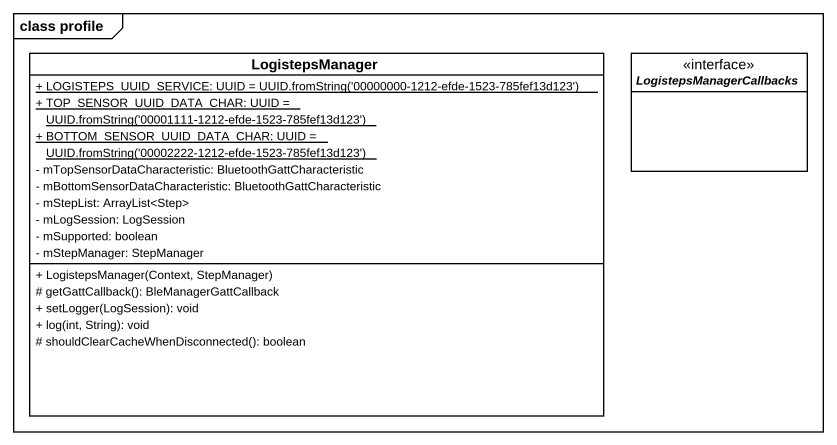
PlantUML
@startuml
mainframe class profile
hide circle
hide empty members
skinparam classAttributeIconSize 0
class LogistepsManager {
  {static} {field} + LOGISTEPS_UUID_SERVICE: UUID = UUID.fromString('00000000-1212-efde-1523-785fef13d123')
  {static} {field} + TOP_SENSOR_UUID_DATA_CHAR: UUID = UUID.fromString('00001111-1212-efde-1523-785fef13d123')
  {static} {field} + BOTTOM_SENSOR_UUID_DATA_CHAR: UUID = UUID.fromString('00002222-1212-efde-1523-785fef13d123')
  - mTopSensorDataCharacteristic: BluetoothGattCharacteristic
  - mBottomSensorDataCharacteristic: BluetoothGattCharacteristic
  - mStepList: ArrayList<Step>
  - mLogSession: LogSession
  - mSupported: boolean
  - mStepManager: StepManager
  + LogistepsManager(Context, StepManager)
  # getGattCallback(): BleManagerGattCallback
  + setLogger(LogSession): void
  + log(int, String): void
  # shouldClearCacheWhenDisconnected(): boolean
}
interface LogistepsManagerCallbacks <<interface>>
@enduml
